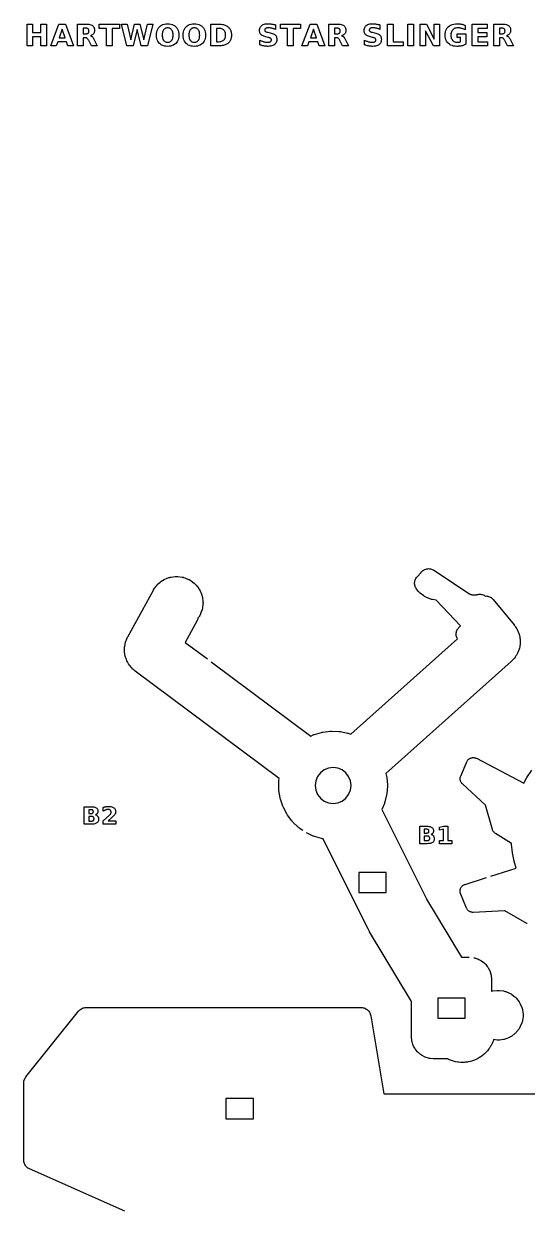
# Model space of a CAD drawing. Header units: millimetres. Extents: x 6 to 297, y 4 to 290.
# Drawn here: x 8.9 to 79, y 124.7 to 290.1 of the extents above; entities that cross this region are included whole.
import ezdxf

# ---------------------------------------------------------------- set-up
doc = ezdxf.new("R2010")
doc.units = ezdxf.units.MM
doc.layers.add('CUT', color=1, linetype='CONTINUOUS')
doc.layers.add('ENGRAVE', color=5, linetype='CONTINUOUS')

msp = doc.modelspace()

# ---------------------------------------------------------------- linework, layer by layer
at = {"layer": 'CUT', "color": 1}
for points in [[(35.0183, 201.2315), (48.904, 190.8885), (49.2185, 191.0378), (49.3153, 191.079), (49.4151, 191.1123), (50.3835, 191.3928), (50.4856, 191.418), (50.5894, 191.4349), (51.5903, 191.5564), (51.6951, 191.5649), (51.8003, 191.5649), (52.8077, 191.5243), (52.9126, 191.5158), (53.0164, 191.4989), (54.0042, 191.2973), (54.1064, 191.2721), (54.2062, 191.2388), (54.4684, 191.1393), (69.3127, 204.4196), (69.2712, 204.4961), (69.2219, 204.6124), (69.1838, 204.7329), (69.1574, 204.8565), (69.1429, 204.9821), (69.1404, 205.1085), (69.1499, 205.2345), (69.1715, 205.359), (69.2048, 205.481), (69.2495, 205.5992), (69.3053, 205.7126), (69.3717, 205.8201), (69.448, 205.9209), (69.5324, 206.0126), (69.7372, 206.215), (66.3536, 209.8277), (66.3496, 209.8316), (66.344, 209.8326), (65.8268, 209.9007), (65.7147, 209.9204), (65.6032, 209.9503), (65.4963, 209.9892), (64.9264, 210.225), (64.8231, 210.2731), (64.7229, 210.3309), (64.6296, 210.3962), (64.1403, 210.7714), (64.053, 210.8446), (63.9712, 210.9262), (63.898, 211.0135), (63.6272, 211.366), (63.5534, 211.4728), (63.4896, 211.5879), (63.4375, 211.7089), (63.3978, 211.8344), (63.3706, 211.9633), (63.3564, 212.0942), (63.3553, 212.2259), (63.3672, 212.357), (63.3921, 212.4863), (63.4297, 212.6125), (63.4796, 212.7344), (63.5414, 212.8507), (63.6144, 212.9602), (63.6968, 213.0606), (64.2538, 213.6745), (64.2688, 213.6916), (64.2822, 213.7076), (64.2852, 213.7113), (64.371, 213.8075), (64.4672, 213.8961), (64.5717, 213.9747), (64.6835, 214.0427), (64.8013, 214.0993), (64.9243, 214.144), (65.051, 214.1764), (65.1803, 214.1962), (65.3109, 214.2031), (65.4415, 214.1971), (65.5709, 214.1782), (65.6979, 214.1467), (65.8211, 214.1028), (65.9393, 214.047), (66.0499, 213.9807), (70.8474, 210.7752), (70.8593, 210.7674), (70.8703, 210.7604), (70.8825, 210.7529), (70.9366, 210.7204), (70.9614, 210.7064), (70.9844, 210.6941), (71.0098, 210.6812), (71.0596, 210.6575), (71.0856, 210.6459), (71.1097, 210.6359), (71.1362, 210.6256), (71.1881, 210.6069), (71.2151, 210.5978), (71.24, 210.5902), (71.2675, 210.5825), (71.3209, 210.5689), (71.3487, 210.5625), (71.3742, 210.5573), (71.4022, 210.5523), (71.4568, 210.5439), (71.485, 210.5403), (71.5109, 210.5376), (71.5393, 210.5353), (71.5944, 210.5323), (71.6229, 210.5314), (71.6489, 210.5312), (71.6774, 210.5317), (71.7325, 210.534), (71.7609, 210.5359), (71.7869, 210.5382), (71.8152, 210.5415), (71.8698, 210.5491), (71.8979, 210.5537), (71.9235, 210.5585), (71.9514, 210.5645), (72.005, 210.5774), (72.0325, 210.5847), (72.0346, 210.5853), (72.1562, 210.6146), (72.2817, 210.6324), (72.4084, 210.638), (72.535, 210.6316), (72.6604, 210.6131), (72.7835, 210.5826), (72.9031, 210.5406), (73.0182, 210.4873), (73.1276, 210.4232), (73.1719, 210.3913), (73.1775, 210.3877), (73.2756, 210.3927), (73.4058, 210.3866), (73.5347, 210.3677), (73.6611, 210.3363), (73.7838, 210.2926), (73.9016, 210.2371), (74.0135, 210.1702), (74.1182, 210.0927), (74.2148, 210.0053), (74.3011, 209.9103), (77.2027, 206.3791), (77.2406, 206.3306), (77.394, 206.1246), (77.4627, 206.0226), (77.5807, 205.8276), (77.6394, 205.7195), (77.7383, 205.5142), (77.7863, 205.401), (77.8652, 205.1872), (77.9022, 205.0699), (77.9603, 204.8495), (77.9859, 204.7292), (78.0228, 204.5043), (78.0368, 204.3822), (78.052, 204.1548), (78.0544, 204.0318), (78.0478, 203.804), (78.0384, 203.6814), (78.0101, 203.4553), (77.9891, 203.3341), (77.9394, 203.1117), (77.9069, 202.9931), (77.8362, 202.7764), (77.7925, 202.6615), (77.7014, 202.4525), (77.647, 202.3423), (77.5364, 202.143), (77.4717, 202.0384), (77.3426, 201.8506), (77.2682, 201.7527), (77.1218, 201.578), (77.0384, 201.4877), (76.8553, 201.3074), (76.8105, 201.2653), (59.3675, 185.6602), (59.4519, 185.3175), (59.473, 185.2145), (59.4856, 185.11), (59.5668, 184.1051), (59.571, 184), (59.5668, 183.8949), (59.4856, 182.89), (59.473, 182.7855), (59.4519, 182.6825), (59.2106, 181.7036), (59.1814, 181.6025), (59.1441, 181.5041), (58.7847, 180.6607), (65.0033, 168.2233), (65.025, 168.1838), (69.8903, 160.075), (70.9404, 160.075), (70.9428, 160.0749)], [(47.773, 177.743), (47.2959, 178.0723), (47.2118, 178.1355), (47.133, 178.2052), (46.4059, 178.9036), (46.333, 178.9795), (46.2665, 179.061), (45.6608, 179.867), (45.6011, 179.9536), (45.5485, 180.0447), (45.0799, 180.9374), (45.0348, 181.0324), (44.9975, 181.1308), (44.6783, 182.0871), (44.649, 182.1881), (44.628, 182.2912), (44.4662, 183.2864), (44.4536, 183.3908), (44.4493, 183.4959), (44.4493, 184.5041), (44.4536, 184.6092), (44.4662, 184.7136), (44.512, 184.9951), (24.4561, 199.934), (24.4077, 199.9718), (24.2094, 200.1348), (24.1184, 200.2173), (23.957, 200.378), (23.8742, 200.4687), (23.7289, 200.644), (23.6552, 200.7423), (23.5273, 200.9307), (23.4632, 201.0355), (23.3538, 201.2352), (23.3, 201.3456), (23.2102, 201.5549), (23.1671, 201.67), (23.0977, 201.8868), (23.0658, 202.0055), (23.0173, 202.2279), (22.9969, 202.3491), (22.9698, 202.5752), (22.961, 202.6977), (22.9557, 202.9253), (22.9586, 203.0482), (22.9749, 203.2753), (22.9896, 203.3973), (23.0275, 203.6218), (23.0537, 203.7418), (23.1128, 203.9617), (23.1503, 204.0787), (23.2302, 204.2919), (23.2787, 204.4048), (23.3911, 204.6355), (23.4194, 204.6901), (26.9784, 211.1842), (27.0102, 211.2388), (27.1482, 211.4638), (27.2195, 211.5681), (27.361, 211.7547), (27.4421, 211.8515), (27.6012, 212.0234), (27.6915, 212.1118), (27.8666, 212.2672), (27.9651, 212.3463), (28.1546, 212.4838), (28.2604, 212.5529), (28.4625, 212.6712), (28.5746, 212.7296), (28.7873, 212.8275), (28.9045, 212.8746), (29.1258, 212.9512), (29.2471, 212.9866), (29.3275, 213.0059), (29.4592, 213.0302), (30.024, 213.1046), (30.1423, 213.1146), (30.177, 213.116), (30.2877, 213.1156), (30.3979, 213.1058), (30.9702, 213.0304), (31.1281, 212.9995), (31.1858, 212.9844), (31.3526, 212.9283), (31.8799, 212.7099), (31.9715, 212.6678), (32.0596, 212.6187), (32.1041, 212.5915), (32.2181, 212.5134), (32.6685, 212.1679), (32.7593, 212.0913), (32.7847, 212.0677), (32.8627, 211.9892), (32.9337, 211.9043), (33.2851, 211.4463), (33.3749, 211.3129), (33.405, 211.2614), (33.4833, 211.1038), (33.7017, 210.5765), (33.7367, 210.4819), (33.7643, 210.3849), (33.7766, 210.3342), (33.8019, 210.1984), (33.876, 209.6356), (33.8861, 209.5172), (33.8874, 209.4826), (33.887, 209.3719), (33.8772, 209.2616), (33.8019, 208.6893), (33.771, 208.5315), (33.7559, 208.4738), (33.6998, 208.307), (33.4736, 207.7608), (33.4254, 207.6576), (33.3676, 207.5574), (33.3022, 207.4641), (33.187, 207.3139), (33.1772, 207.2997), (33.1524, 207.2069), (33.1078, 207.0875), (33.0529, 206.9746), (31.3875, 203.9359), (34.497, 201.6198)], [(73.9626, 171.3627), (77.486, 172.4756), (77.2097, 173.4569), (76.9734, 174.6414), (76.8297, 175.8407), (76.8259, 175.932), (74.6163, 177.3075), (74.5433, 177.3578), (74.4739, 177.4157), (74.4102, 177.4799), (74.3527, 177.5496), (74.3019, 177.6244), (74.2583, 177.7035), (74.2222, 177.7864), (74.1944, 177.8706), (73.2483, 181.262), (73.2479, 181.2632), (73.2471, 181.264), (70.0102, 184.2133), (69.9461, 184.2774), (69.8873, 184.3487), (69.8355, 184.4253), (69.7912, 184.5064), (69.7548, 184.5914), (69.7266, 184.6794), (69.7068, 184.7697), (69.6957, 184.8614), (69.6933, 184.9538), (69.6997, 185.0461), (69.7148, 185.1372), (69.7384, 185.2266), (69.7698, 185.3116), (70.6121, 187.2989), (70.6524, 187.3824), (70.7016, 187.4632), (70.7583, 187.5389), (70.8221, 187.6087), (70.8924, 187.672), (70.9684, 187.7282), (71.0496, 187.7767), (71.135, 187.8172), (71.224, 187.8492), (71.3157, 187.8724), (71.4092, 187.8867), (71.5036, 187.8918), (71.5981, 187.8877), (71.6917, 187.8745), (71.7837, 187.8523), (71.873, 187.8214), (71.9573, 187.7826), (78.5786, 184.34), (78.9959, 185.1017), (79.6567, 186.1128)], [(71.5894, 160.0115), (71.5987, 160.0101), (71.7231, 159.9789), (72.0538, 159.8786), (72.1745, 159.8354), (72.2904, 159.7806), (72.5951, 159.6177), (72.7051, 159.5518), (72.808, 159.4754), (73.0752, 159.2562), (73.1701, 159.1701), (73.2562, 159.0752), (73.4754, 158.808), (73.5518, 158.7051), (73.6177, 158.5951), (73.7806, 158.2904), (73.8354, 158.1745), (73.8786, 158.0538), (73.9789, 157.7231), (74.0101, 157.5987), (74.0289, 157.4719), (74.0688, 157.0666), (74.075, 156.9404), (74.075, 155.3377), (74.1269, 155.3533), (74.2634, 155.3787), (74.8287, 155.4531), (74.9422, 155.463), (75.0578, 155.463), (75.1713, 155.4531), (75.7282, 155.3798), (75.8405, 155.36), (75.9521, 155.3301), (76.0592, 155.2911), (76.5782, 155.0761), (76.6815, 155.028), (76.7816, 154.9702), (76.8749, 154.9048), (77.3206, 154.5628), (77.4079, 154.4896), (77.4896, 154.4079), (77.5628, 154.3206), (77.9048, 153.8749), (77.9702, 153.7816), (78.028, 153.6815), (78.0761, 153.5782), (78.2911, 153.0592), (78.3301, 152.9521), (78.36, 152.8405), (78.3798, 152.7282), (78.4531, 152.1713), (78.463, 152.0578), (78.463, 151.9422), (78.4531, 151.8287), (78.3798, 151.2718), (78.36, 151.1595), (78.3301, 151.0479), (78.2911, 150.9408), (78.0761, 150.4218), (78.028, 150.3185), (77.9702, 150.2184), (77.9048, 150.1251), (77.5628, 149.6794), (77.4896, 149.5921), (77.4079, 149.5104), (77.3206, 149.4372), (76.8749, 149.0952), (76.7816, 149.0298), (76.6815, 148.972), (76.5782, 148.9239), (76.0592, 148.7089), (75.9521, 148.6699), (75.8405, 148.64), (75.7282, 148.6202), (75.1713, 148.5469), (75.0578, 148.537), (74.9422, 148.537), (74.8287, 148.5469), (74.3557, 148.6092), (74.3174, 148.4943), (74.2005, 148.1937), (74.149, 148.0783), (74.0033, 147.7907), (73.9407, 147.6809), (73.7674, 147.4089), (73.6944, 147.3058), (73.4953, 147.0522), (73.4125, 146.9567), (73.1895, 146.7237), (73.0978, 146.6369), (72.8531, 146.4269), (72.7532, 146.3494), (72.4891, 146.1644), (72.3822, 146.0971), (72.1012, 145.9389), (71.9881, 145.8824), (71.693, 145.7525), (71.575, 145.7074), (71.2685, 145.6071), (71.1467, 145.5737), (70.8318, 145.5039), (70.7073, 145.4826), (70.3871, 145.444), (70.2611, 145.435), (69.9387, 145.428), (69.8124, 145.4314), (69.4908, 145.456), (69.3655, 145.4718), (69.0479, 145.5278), (68.9247, 145.5558), (68.6141, 145.6427), (68.4943, 145.6826), (68.1937, 145.7995), (68.0783, 145.851), (67.944, 145.9191), (67.9321, 145.9244), (67.9191, 145.925), (66.0596, 145.925), (65.9334, 145.9312), (65.5281, 145.9711), (65.4013, 145.9899), (65.2769, 146.0211), (64.9462, 146.1214), (64.8255, 146.1646), (64.7096, 146.2194), (64.4049, 146.3823), (64.2949, 146.4482), (64.192, 146.5246), (63.9248, 146.7438), (63.8299, 146.8299), (63.7438, 146.9248), (63.5246, 147.192), (63.4482, 147.2949), (63.3823, 147.4049), (63.2194, 147.7096), (63.1646, 147.8255), (63.1214, 147.9462), (63.0211, 148.2769), (62.9899, 148.4013), (62.9711, 148.5281), (62.9312, 148.9334), (62.925, 149.0596), (62.925, 153.8904), (62.9246, 153.8994), (62.9203, 153.9072), (57.0889, 163.6262), (57.0643, 163.6691), (56.9205, 163.931), (56.8976, 163.9748), (50.6033, 176.5635), (50.5894, 176.5651), (50.4856, 176.582), (50.3835, 176.6072), (49.4151, 176.8877), (49.3153, 176.921), (49.2185, 176.9622), (48.3177, 177.3897)], [(79.0427, 164.762), (78.9636, 164.8019), (75.8965, 166.531), (75.8954, 166.5315), (75.8942, 166.5315), (71.52, 166.3282), (71.4293, 166.3282), (71.3373, 166.3371), (71.2465, 166.3546), (71.1578, 166.3806), (71.072, 166.4149), (70.9898, 166.4572), (70.912, 166.5071), (70.8393, 166.5641), (70.7722, 166.6278), (70.7115, 166.6975), (70.6577, 166.7726), (70.6112, 166.8525), (70.5733, 166.9348), (69.7637, 168.9357), (69.7332, 169.0232), (69.7108, 169.1151), (69.6974, 169.2087), (69.6932, 169.3032), (69.6981, 169.3976), (69.7121, 169.4911), (69.7352, 169.5829), (69.767, 169.6719), (69.8073, 169.7575), (69.8557, 169.8387), (69.9117, 169.9149), (69.9749, 169.9853), (70.0445, 170.0492), (70.1201, 170.1061), (70.2008, 170.1554), (70.2859, 170.1967), (70.3728, 170.2289), (73.3428, 171.1669)], [(22.9857, 124.702), (9.7399, 130.5891), (9.6236, 130.6476), (9.5119, 130.718), (9.4075, 130.7988), (9.3113, 130.8892), (9.2242, 130.9884), (9.147, 131.0955), (9.0805, 131.2096), (9.0252, 131.3294), (8.9816, 131.4541), (8.9502, 131.5823), (8.9313, 131.713), (8.925, 131.843), (8.925, 142.5458), (8.9313, 142.6763), (8.9504, 142.8074), (8.982, 142.9361), (9.0259, 143.0611), (9.0816, 143.1814), (9.1485, 143.2957), (9.2252, 143.4015), (16.5523, 152.5604), (16.6417, 152.6615), (16.7422, 152.7544), (16.8514, 152.837), (16.9682, 152.9082), (17.0915, 152.9675), (17.2202, 153.0142), (17.3528, 153.0479), (17.4881, 153.0683), (17.6229, 153.075), (55.9006, 153.075), (56.0366, 153.0682), (56.173, 153.0475), (56.3067, 153.0132), (56.4363, 152.9657), (56.5604, 152.9054), (56.6779, 152.833), (56.7876, 152.7492), (56.8883, 152.6548), (56.979, 152.5509), (57.0588, 152.4383), (57.127, 152.3183), (57.1828, 152.1921), (57.2256, 152.0609), (57.2547, 151.9279), (59.0635, 141.075), (103.3455, 141.075)]]:
    msp.add_lwpolyline(points, dxfattribs=at)
for points in [[(54.4207, 183.3514), (54.5061, 184), (54.4207, 184.6486), (54.1703, 185.253), (53.7721, 185.7721), (53.253, 186.1703), (52.6486, 186.4207), (52, 186.5061), (51.3514, 186.4207), (50.747, 186.1703), (50.2279, 185.7721), (49.8297, 185.253), (49.5793, 184.6486), (49.4939, 184), (49.5793, 183.3514), (49.8297, 182.747), (50.2279, 182.2279), (50.747, 181.8297), (51.3514, 181.5793), (52, 181.4939), (52.6486, 181.5793), (53.253, 181.8297), (53.7721, 182.2279), (54.1703, 182.747), (54.4207, 183.3514)], [(55.605, 171.895), (55.605, 169.105), (59.395, 169.105), (59.395, 171.895), (55.605, 171.895)], [(66.605, 151.605), (70.395, 151.605), (70.395, 154.395), (66.605, 154.395), (66.605, 151.605)], [(40.925, 137.575), (40.925, 140.425), (37.075, 140.425), (37.075, 137.575), (40.925, 137.575)]]:
    msp.add_lwpolyline(points, close=True, dxfattribs=at)
at = {"layer": 'ENGRAVE', "color": 5}
for points in [[(12.1047, 287), (11.3214, 287), (11.3214, 288.2878), (10.1658, 288.2878), (10.1658, 287), (9.3825, 287), (9.3825, 290.0375), (10.1658, 290.0375), (10.1658, 288.8799), (11.3214, 288.8799), (11.3214, 290.0375), (12.1047, 290.0375), (12.1047, 287)], [(15.0708, 287), (14.8796, 287.5534), (13.6548, 287.5534), (13.4615, 287), (12.6742, 287), (13.7992, 290.0375), (14.7331, 290.0375), (15.8582, 287), (15.0708, 287)], [(18.144, 289.9872), (18.2818, 289.948), (18.4017, 289.8976), (18.5039, 289.8361), (18.5893, 289.7625), (18.6593, 289.6758), (18.7137, 289.5762), (18.7525, 289.4636), (18.7758, 289.3379), (18.7836, 289.1993), (18.7796, 289.1019), (18.7674, 289.0105), (18.7472, 288.9252), (18.719, 288.8457), (18.6826, 288.7723), (18.6381, 288.7049), (18.5856, 288.6433), (18.5248, 288.5874), (18.4558, 288.5371), (18.3786, 288.4924), (18.2933, 288.4534), (18.1997, 288.4201), (18.2523, 288.4053), (18.3031, 288.3854), (18.352, 288.3603), (18.3991, 288.3301), (18.4443, 288.2948), (18.4876, 288.2543), (18.5301, 288.2075), (18.5727, 288.1533), (18.6155, 288.0918), (18.6585, 288.0228), (18.7016, 287.9464), (18.745, 287.8626), (19.1702, 287), (18.336, 287), (17.9657, 287.7548), (17.9284, 287.8267), (17.8908, 287.8907), (17.8531, 287.9466), (17.8152, 287.9944), (17.7771, 288.0343), (17.7389, 288.0661), (17.6985, 288.0916), (17.6538, 288.1124), (17.6049, 288.1286), (17.5517, 288.1402), (17.4943, 288.1472), (17.4327, 288.1495), (17.2109, 288.1495), (17.2109, 287), (16.4277, 287), (16.4277, 290.0375), (17.6239, 290.0375), (17.8151, 290.0319), (17.9885, 290.0151), (18.144, 289.9872)], [(17.9262, 288.816), (17.9529, 288.8564), (17.9736, 288.9033), (17.9885, 288.9567), (17.9974, 289.0168), (18.0003, 289.0833), (17.9974, 289.1492), (17.9885, 289.2086), (17.9736, 289.2614), (17.9529, 289.3076), (17.9262, 289.3473), (17.8935, 289.3804), (17.854, 289.4077), (17.8068, 289.4301), (17.7519, 289.4475), (17.6892, 289.4599), (17.6187, 289.4674), (17.5405, 289.4699), (17.2109, 289.4699), (17.2109, 288.6907), (17.5405, 288.6907), (17.6187, 288.6932), (17.6892, 288.7008), (17.7519, 288.7136), (17.8068, 288.7314), (17.854, 288.7543), (17.8935, 288.7822), (17.9262, 288.816)], [(20.4497, 287), (20.4497, 289.4455), (19.4406, 289.4455), (19.4406, 290.0375), (22.2401, 290.0375), (22.2401, 289.4455), (21.233, 289.4455), (21.233, 287), (20.4497, 287)], [(25.6253, 287.8301), (26.1502, 290.0375), (26.8949, 290.0375), (26.1787, 287), (25.2754, 287), (24.724, 289.3092), (24.1788, 287), (23.2755, 287), (22.5532, 290.0375), (23.304, 290.0375), (23.8289, 287.8301), (24.3497, 290.0375), (25.1045, 290.0375), (25.6253, 287.8301)], [(30.1092, 289.6733), (30.236, 289.5248), (30.3398, 289.3584), (30.4205, 289.1744), (30.4781, 288.9726), (30.5127, 288.753), (30.5243, 288.5157), (30.5127, 288.279), (30.4781, 288.06), (30.4205, 287.8586), (30.3398, 287.6748), (30.236, 287.5086), (30.1092, 287.3601), (29.962, 287.232), (29.7973, 287.1273), (29.6148, 287.0458), (29.4148, 286.9876), (29.1971, 286.9526), (28.9618, 286.941), (28.727, 286.9526), (28.5098, 286.9876), (28.3099, 287.0458), (28.1276, 287.1273), (27.9627, 287.232), (27.8153, 287.3601), (27.6882, 287.5086), (27.5842, 287.6748), (27.5033, 287.8586), (27.4455, 288.06), (27.4108, 288.279), (27.3993, 288.5157), (27.4108, 288.753), (27.4455, 288.9726), (27.5033, 289.1744), (27.5842, 289.3584), (27.6882, 289.5248), (27.8153, 289.6733), (27.9627, 289.8014), (28.1276, 289.9062), (28.3099, 289.9877), (28.5098, 290.0459), (28.727, 290.0808), (28.9618, 290.0924), (29.1971, 290.0808), (29.4148, 290.0459), (29.6148, 289.9877), (29.7973, 289.9062), (29.962, 289.8014), (30.1092, 289.6733)], [(28.4063, 289.2603), (28.346, 289.1662), (28.2967, 289.06), (28.2583, 288.9419), (28.2309, 288.8118), (28.2145, 288.6698), (28.209, 288.5157), (28.2145, 288.3623), (28.2309, 288.2207), (28.2583, 288.091), (28.2967, 287.9732), (28.346, 287.8672), (28.4063, 287.7731), (28.4766, 287.6923), (28.5558, 287.6262), (28.6439, 287.5747), (28.7409, 287.538), (28.8469, 287.516), (28.9618, 287.5086), (29.0773, 287.516), (29.1837, 287.538), (29.2812, 287.5747), (29.3696, 287.6262), (29.4489, 287.6923), (29.5192, 287.7731), (29.5795, 287.8672), (29.6288, 287.9732), (29.6672, 288.091), (29.6946, 288.2207), (29.7111, 288.3623), (29.7166, 288.5157), (29.7111, 288.6698), (29.6946, 288.8118), (29.6672, 288.9419), (29.6288, 289.06), (29.5795, 289.1662), (29.5192, 289.2603), (29.4489, 289.3412), (29.3696, 289.4073), (29.2812, 289.4587), (29.1837, 289.4954), (29.0773, 289.5175), (28.9618, 289.5248), (28.8469, 289.5175), (28.7409, 289.4954), (28.6439, 289.4587), (28.5558, 289.4073), (28.4766, 289.3412), (28.4063, 289.2603)], [(33.9448, 289.5248), (34.0485, 289.3584), (34.1292, 289.1744), (34.1869, 288.9726), (34.2215, 288.753), (34.233, 288.5157), (34.2215, 288.279), (34.1869, 288.06), (34.1292, 287.8586), (34.0485, 287.6748), (33.9448, 287.5086), (33.818, 287.3601), (33.6708, 287.232), (33.506, 287.1273), (33.3236, 287.0458), (33.1235, 286.9876), (32.9058, 286.9526), (32.6705, 286.941), (32.4358, 286.9526), (32.2185, 286.9876), (32.0187, 287.0458), (31.8363, 287.1273), (31.6715, 287.232), (31.524, 287.3601), (31.3969, 287.5086), (31.2929, 287.6748), (31.212, 287.8586), (31.1542, 288.06), (31.1195, 288.279), (31.108, 288.5157), (31.1195, 288.753), (31.1542, 288.9726), (31.212, 289.1744), (31.2929, 289.3584), (31.3969, 289.5248), (31.524, 289.6733), (31.6715, 289.8014), (31.8363, 289.9062), (32.0187, 289.9877), (32.2185, 290.0459), (32.4358, 290.0808), (32.6705, 290.0924), (32.9058, 290.0808), (33.1235, 290.0459), (33.3236, 289.9877), (33.506, 289.9062), (33.6708, 289.8014), (33.818, 289.6733), (33.9448, 289.5248)], [(32.0548, 289.1662), (32.0054, 289.06), (31.9671, 288.9419), (31.9397, 288.8118), (31.9232, 288.6698), (31.9177, 288.5157), (31.9232, 288.3623), (31.9397, 288.2207), (31.9671, 288.091), (32.0054, 287.9732), (32.0548, 287.8672), (32.1151, 287.7731), (32.1853, 287.6923), (32.2645, 287.6262), (32.3526, 287.5747), (32.4496, 287.538), (32.5556, 287.516), (32.6705, 287.5086), (32.786, 287.516), (32.8925, 287.538), (32.9899, 287.5747), (33.0783, 287.6262), (33.1576, 287.6923), (33.2279, 287.7731), (33.2882, 287.8672), (33.3376, 287.9732), (33.376, 288.091), (33.4034, 288.2207), (33.4198, 288.3623), (33.4253, 288.5157), (33.4198, 288.6698), (33.4034, 288.8118), (33.376, 288.9419), (33.3376, 289.06), (33.2882, 289.1662), (33.2279, 289.2603), (33.1576, 289.3412), (33.0783, 289.4073), (32.9899, 289.4587), (32.8925, 289.4954), (32.786, 289.5175), (32.6705, 289.5248), (32.5556, 289.5175), (32.4496, 289.4954), (32.3526, 289.4587), (32.2645, 289.4073), (32.1853, 289.3412), (32.1151, 289.2603), (32.0548, 289.1662)], [(36.7255, 289.969), (36.8482, 289.9388), (36.9584, 289.9021), (37.0633, 289.8578), (37.1628, 289.8058), (37.2569, 289.7462), (37.3457, 289.679), (37.429, 289.6042), (37.4972, 289.5339), (37.5592, 289.4602), (37.6152, 289.3829), (37.665, 289.3022), (37.7088, 289.2179), (37.7464, 289.1301), (37.7781, 289.0386), (37.8041, 288.9432), (37.8242, 288.8438), (37.8387, 288.7404), (37.8473, 288.6331), (37.8502, 288.5218), (37.8473, 288.4093), (37.8387, 288.3008), (37.8242, 288.1965), (37.8041, 288.0964), (37.7781, 288.0003), (37.7464, 287.9084), (37.7088, 287.8203), (37.665, 287.7358), (37.6152, 287.6549), (37.5592, 287.5775), (37.4972, 287.5036), (37.429, 287.4333), (37.3449, 287.3585), (37.2554, 287.2913), (37.1605, 287.2317), (37.0601, 287.1797), (36.9543, 287.1354), (36.8431, 287.0987), (36.7197, 287.0685), (36.5773, 287.0439), (36.4159, 287.0247), (36.2355, 287.011), (36.0361, 287.0027), (35.8177, 287), (34.9917, 287), (34.9917, 290.0375), (35.8177, 290.0375), (36.0385, 290.0348), (36.2396, 290.0266), (36.4212, 290.0128), (36.5831, 289.9937), (36.7255, 289.969)], [(36.5951, 287.6978), (36.6985, 287.7573), (36.7892, 287.8301), (36.8666, 287.9154), (36.9299, 288.0127), (36.9792, 288.122), (37.0143, 288.2433), (37.0354, 288.3766), (37.0425, 288.5218), (37.0355, 288.6664), (37.0144, 288.799), (36.9794, 288.9196), (36.9304, 289.0282), (36.8673, 289.1248), (36.7902, 289.2095), (36.6997, 289.2816), (36.5965, 289.3406), (36.4804, 289.3865), (36.3517, 289.4193), (36.2101, 289.4389), (36.0557, 289.4455), (35.775, 289.4455), (35.775, 287.592), (36.0557, 287.592), (36.2095, 287.5987), (36.3506, 287.6185), (36.4792, 287.6516), (36.5951, 287.6978)], [(43.5568, 289.4473), (43.4771, 289.4679), (43.3985, 289.4853), (43.3214, 289.4995), (43.2457, 289.5106), (43.1715, 289.5185), (43.0988, 289.5232), (43.0275, 289.5248), (42.938, 289.5227), (42.8566, 289.5162), (42.7834, 289.5055), (42.7183, 289.4905), (42.6613, 289.4711), (42.6125, 289.4475), (42.5714, 289.4194), (42.5379, 289.3865), (42.5118, 289.3488), (42.4931, 289.3065), (42.4819, 289.2593), (42.4782, 289.2074), (42.4807, 289.1682), (42.4882, 289.132), (42.5008, 289.0988), (42.5184, 289.0686), (42.5411, 289.0414), (42.5687, 289.0172), (42.603, 288.995), (42.6455, 288.9739), (42.6961, 288.9539), (42.755, 288.9349), (42.822, 288.917), (42.8973, 288.9002), (43.231, 288.8331), (43.3917, 288.7962), (43.5361, 288.7535), (43.6643, 288.7049), (43.7762, 288.6504), (43.8718, 288.5901), (43.9512, 288.5238), (44.0164, 288.4498), (44.0699, 288.3661), (44.1114, 288.2726), (44.1411, 288.1694), (44.1589, 288.0565), (44.1648, 287.9338), (44.1565, 287.7735), (44.1317, 287.6274), (44.0903, 287.4957), (44.0323, 287.3782), (43.9578, 287.275), (43.8667, 287.1862), (43.7587, 287.1112), (43.6331, 287.05), (43.4901, 287.0023), (43.3296, 286.9682), (43.1517, 286.9478), (42.9563, 286.941), (42.8599, 286.9425), (42.7635, 286.9471), (42.6669, 286.9547), (42.5702, 286.9654), (42.4734, 286.9791), (42.3765, 286.9959), (42.2795, 287.0157), (42.1825, 287.0384), (42.0855, 287.0641), (41.9886, 287.0927), (41.8916, 287.1242), (41.7946, 287.1587), (41.7946, 287.8199), (41.891, 287.7705), (41.9864, 287.7253), (42.0807, 287.6844), (42.1739, 287.6477), (42.2661, 287.6152), (42.3571, 287.587), (42.4471, 287.563), (42.5361, 287.5434), (42.6239, 287.5282), (42.7107, 287.5173), (42.7964, 287.5108), (42.881, 287.5086), (42.9631, 287.511), (43.0386, 287.5181), (43.1074, 287.53), (43.1695, 287.5466), (43.2249, 287.568), (43.2737, 287.5941), (43.3153, 287.6246), (43.3494, 287.6592), (43.3759, 287.6978), (43.3948, 287.7406), (43.4062, 287.7874), (43.41, 287.8382), (43.4074, 287.8839), (43.3997, 287.9259), (43.3869, 287.9644), (43.3689, 287.9992), (43.3457, 288.0304), (43.3174, 288.0579), (43.2815, 288.0833), (43.2353, 288.1077), (43.1788, 288.1312), (43.1122, 288.1538), (43.0353, 288.1755), (42.9482, 288.1963), (42.645, 288.2634), (42.4999, 288.2992), (42.3684, 288.3414), (42.2506, 288.3901), (42.1463, 288.4452), (42.0557, 288.5067), (41.9787, 288.5747), (41.9144, 288.65), (41.8617, 288.7336), (41.8208, 288.8255), (41.7915, 288.9255), (41.774, 289.0339), (41.7681, 289.1505), (41.7763, 289.2959), (41.8007, 289.4297), (41.8414, 289.5518), (41.8984, 289.6623), (41.9716, 289.7611), (42.0611, 289.8483), (42.1659, 289.9229), (42.2849, 289.9839), (42.4182, 290.0314), (42.5657, 290.0653), (42.7274, 290.0857), (42.9034, 290.0924), (42.9872, 290.0914), (43.0718, 290.0883), (43.1572, 290.083), (43.2434, 290.0757), (43.3304, 290.0663), (43.4181, 290.0548), (43.5068, 290.0412), (43.5965, 290.0255), (43.6872, 290.0078), (43.7789, 289.9879), (43.8717, 289.9659), (43.9654, 289.9419), (43.9654, 289.299), (43.8823, 289.3348), (43.7999, 289.3675), (43.7182, 289.3972), (43.6372, 289.4238), (43.5568, 289.4473)], [(45.6661, 289.4455), (44.657, 289.4455), (44.657, 290.0375), (47.4565, 290.0375), (47.4565, 289.4455), (46.4494, 289.4455), (46.4494, 287), (45.6661, 287), (45.6661, 289.4455)], [(50.8499, 287), (50.0625, 287), (49.8713, 287.5534), (48.6465, 287.5534), (48.4532, 287), (47.6659, 287), (48.7909, 290.0375), (49.7248, 290.0375), (50.8499, 287)], [(52.9802, 290.0151), (53.1357, 289.9872), (53.2735, 289.948), (53.3934, 289.8976), (53.4956, 289.8361), (53.581, 289.7625), (53.651, 289.6758), (53.7054, 289.5762), (53.7442, 289.4636), (53.7675, 289.3379), (53.7753, 289.1993), (53.7713, 289.1019), (53.7591, 289.0105), (53.7389, 288.9252), (53.7107, 288.8457), (53.6743, 288.7723), (53.6298, 288.7049), (53.5773, 288.6433), (53.5165, 288.5874), (53.4475, 288.5371), (53.3703, 288.4924), (53.285, 288.4534), (53.1914, 288.4201), (53.244, 288.4053), (53.2948, 288.3854), (53.3437, 288.3603), (53.3908, 288.3301), (53.436, 288.2948), (53.4793, 288.2543), (53.5218, 288.2075), (53.5644, 288.1533), (53.6072, 288.0918), (53.6502, 288.0228), (53.6933, 287.9464), (53.7367, 287.8626), (54.1619, 287), (53.3277, 287), (52.9574, 287.7548), (52.9201, 287.8267), (52.8825, 287.8907), (52.8448, 287.9466), (52.8069, 287.9944), (52.7688, 288.0343), (52.7306, 288.0661), (52.6902, 288.0916), (52.6455, 288.1124), (52.5966, 288.1286), (52.5434, 288.1402), (52.486, 288.1472), (52.4244, 288.1495), (52.2026, 288.1495), (52.2026, 287), (51.4194, 287), (51.4194, 290.0375), (52.6156, 290.0375), (52.8068, 290.0319), (52.9802, 290.0151)], [(52.8852, 288.7822), (52.9179, 288.816), (52.9446, 288.8564), (52.9653, 288.9033), (52.9802, 288.9567), (52.9891, 289.0168), (52.992, 289.0833), (52.9891, 289.1492), (52.9802, 289.2086), (52.9653, 289.2614), (52.9446, 289.3076), (52.9179, 289.3473), (52.8852, 289.3804), (52.8457, 289.4077), (52.7985, 289.4301), (52.7436, 289.4475), (52.6809, 289.4599), (52.6104, 289.4674), (52.5322, 289.4699), (52.2026, 289.4699), (52.2026, 288.6907), (52.5322, 288.6907), (52.6104, 288.6932), (52.6809, 288.7008), (52.7436, 288.7136), (52.7985, 288.7314), (52.8457, 288.7543), (52.8852, 288.7822)], [(58.1973, 289.4238), (58.117, 289.4473), (58.0373, 289.4679), (57.9587, 289.4853), (57.8815, 289.4995), (57.8058, 289.5106), (57.7316, 289.5185), (57.6589, 289.5232), (57.5876, 289.5248), (57.4981, 289.5227), (57.4167, 289.5162), (57.3435, 289.5055), (57.2784, 289.4905), (57.2214, 289.4711), (57.1726, 289.4475), (57.1316, 289.4194), (57.098, 289.3865), (57.0719, 289.3488), (57.0532, 289.3065), (57.0421, 289.2593), (57.0383, 289.2074), (57.0408, 289.1682), (57.0484, 289.132), (57.061, 289.0988), (57.0786, 289.0686), (57.1012, 289.0414), (57.1289, 289.0172), (57.1631, 288.995), (57.2056, 288.9739), (57.2563, 288.9539), (57.3151, 288.9349), (57.3822, 288.917), (57.4574, 288.9002), (57.7911, 288.8331), (57.9518, 288.7962), (58.0963, 288.7535), (58.2244, 288.7049), (58.3363, 288.6504), (58.432, 288.5901), (58.5113, 288.5238), (58.5766, 288.4498), (58.63, 288.3661), (58.6715, 288.2726), (58.7012, 288.1694), (58.719, 288.0565), (58.7249, 287.9338), (58.7167, 287.7735), (58.6918, 287.6274), (58.6504, 287.4957), (58.5925, 287.3782), (58.518, 287.275), (58.4269, 287.1862), (58.3188, 287.1112), (58.1933, 287.05), (58.0502, 287.0023), (57.8898, 286.9682), (57.7118, 286.9478), (57.5164, 286.941), (57.4201, 286.9425), (57.3236, 286.9471), (57.227, 286.9547), (57.1303, 286.9654), (57.0335, 286.9791), (56.9366, 286.9959), (56.8396, 287.0157), (56.7426, 287.0384), (56.6457, 287.0641), (56.5487, 287.0927), (56.4517, 287.1242), (56.3547, 287.1587), (56.3547, 287.8199), (56.4512, 287.7705), (56.5465, 287.7253), (56.6408, 287.6844), (56.7341, 287.6477), (56.8262, 287.6152), (56.9173, 287.587), (57.0073, 287.563), (57.0962, 287.5434), (57.1841, 287.5282), (57.2708, 287.5173), (57.3565, 287.5108), (57.4412, 287.5086), (57.5233, 287.511), (57.5987, 287.5181), (57.6675, 287.53), (57.7296, 287.5466), (57.7851, 287.568), (57.8338, 287.5941), (57.8755, 287.6246), (57.9096, 287.6592), (57.9361, 287.6978), (57.955, 287.7406), (57.9663, 287.7874), (57.9701, 287.8382), (57.9676, 287.8839), (57.9598, 287.9259), (57.947, 287.9644), (57.929, 287.9992), (57.9058, 288.0304), (57.8776, 288.0579), (57.8416, 288.0833), (57.7954, 288.1077), (57.739, 288.1312), (57.6723, 288.1538), (57.5954, 288.1755), (57.5083, 288.1963), (57.2052, 288.2634), (57.0601, 288.2992), (56.9286, 288.3414), (56.8107, 288.3901), (56.7065, 288.4452), (56.6159, 288.5067), (56.5389, 288.5747), (56.4745, 288.65), (56.4219, 288.7336), (56.3809, 288.8255), (56.3517, 288.9255), (56.3341, 289.0339), (56.3283, 289.1505), (56.3364, 289.2959), (56.3608, 289.4297), (56.4015, 289.5518), (56.4585, 289.6623), (56.5317, 289.7611), (56.6213, 289.8483), (56.726, 289.9229), (56.8451, 289.9839), (56.9783, 290.0314), (57.1258, 290.0653), (57.2876, 290.0857), (57.4635, 290.0924), (57.5474, 290.0914), (57.632, 290.0883), (57.7173, 290.083), (57.8035, 290.0757), (57.8905, 290.0663), (57.9783, 290.0548), (58.0669, 290.0412), (58.1566, 290.0255), (58.2473, 290.0078), (58.3391, 289.9879), (58.4318, 289.9659), (58.5256, 289.9419), (58.5256, 289.299), (58.4425, 289.3348), (58.3601, 289.3675), (58.2784, 289.3972), (58.1973, 289.4238)], [(59.5793, 287), (59.5793, 290.0375), (60.3625, 290.0375), (60.3625, 287.592), (61.7379, 287.592), (61.7379, 287), (59.5793, 287)], [(63.1842, 290.0375), (63.1842, 287), (62.401, 287), (62.401, 290.0375), (63.1842, 290.0375)], [(65.9653, 287), (64.8605, 289.0833), (64.8605, 287), (64.1179, 287), (64.1179, 290.0375), (64.9928, 290.0375), (66.0975, 287.9542), (66.0975, 290.0375), (66.8401, 290.0375), (66.8401, 287), (65.9653, 287)], [(69.9982, 287.0379), (69.8937, 287.0122), (69.788, 286.9904), (69.6812, 286.9726), (69.5733, 286.9588), (69.4642, 286.9489), (69.354, 286.943), (69.2427, 286.941), (68.9985, 286.9528), (68.7718, 286.9881), (68.5626, 287.047), (68.371, 287.1295), (68.1969, 287.2356), (68.0403, 287.3652), (67.9048, 287.515), (67.7939, 287.6816), (67.7076, 287.8649), (67.646, 288.0651), (67.6091, 288.282), (67.5968, 288.5157), (67.6093, 288.7518), (67.6469, 288.9705), (67.7097, 289.1718), (67.7975, 289.3557), (67.9104, 289.5222), (68.0484, 289.6713), (68.2082, 289.8), (68.3866, 289.9053), (68.5835, 289.9872), (68.7989, 290.0457), (69.0329, 290.0807), (69.2854, 290.0924), (69.3857, 290.0909), (69.4847, 290.0861), (69.5822, 290.0782), (69.6783, 290.0671), (69.773, 290.0529), (69.8663, 290.0355), (69.9579, 290.015), (70.0479, 289.9914), (70.1361, 289.9648), (70.2225, 289.9351), (70.3072, 289.9024), (70.3901, 289.8666), (70.3901, 289.238), (70.3055, 289.2841), (70.2209, 289.3261), (70.1366, 289.3641), (70.0524, 289.398), (69.9684, 289.4278), (69.8846, 289.4536), (69.8008, 289.4754), (69.7169, 289.4932), (69.633, 289.507), (69.5491, 289.5169), (69.4651, 289.5228), (69.381, 289.5248), (69.231, 289.5176), (69.0929, 289.4958), (68.9667, 289.4595), (68.8525, 289.4086), (68.7502, 289.3433), (68.6598, 289.2634), (68.5824, 289.17), (68.5191, 289.0641), (68.4698, 288.9457), (68.4346, 288.8149), (68.4135, 288.6715), (68.4065, 288.5157), (68.4133, 288.3611), (68.4336, 288.2187), (68.4675, 288.0885), (68.515, 287.9705), (68.576, 287.8647), (68.6506, 287.7711), (68.7377, 287.6909), (68.8362, 287.6253), (68.9461, 287.5742), (69.0675, 287.5378), (69.2002, 287.5159), (69.3444, 287.5086), (69.3846, 287.5091), (69.4239, 287.5103), (69.4621, 287.5124), (69.4995, 287.5154), (69.5358, 287.5192), (69.5712, 287.5239), (69.6056, 287.5295), (69.6387, 287.536), (69.6707, 287.5435), (69.7015, 287.5519), (69.731, 287.5613), (69.7594, 287.5717), (69.7594, 288.1617), (69.2813, 288.1617), (69.2813, 288.6866), (70.502, 288.6866), (70.502, 287.2258), (70.4038, 287.1803), (70.3042, 287.1388), (70.2035, 287.1012), (70.1015, 287.0676), (69.9982, 287.0379)], [(73.3929, 288.2878), (72.1417, 288.2878), (72.1417, 287.592), (73.517, 287.592), (73.517, 287), (71.3584, 287), (71.3584, 290.0375), (73.4722, 290.0375), (73.4722, 289.4455), (72.1417, 289.4455), (72.1417, 288.8799), (73.3929, 288.8799), (73.3929, 288.2878)], [(75.9321, 290.0151), (76.0877, 289.9872), (76.2255, 289.948), (76.3454, 289.8976), (76.4476, 289.8361), (76.533, 289.7625), (76.603, 289.6758), (76.6574, 289.5762), (76.6962, 289.4636), (76.7195, 289.3379), (76.7273, 289.1993), (76.7233, 289.1019), (76.7111, 289.0105), (76.6909, 288.9252), (76.6626, 288.8457), (76.6263, 288.7723), (76.5818, 288.7049), (76.5292, 288.6433), (76.4685, 288.5874), (76.3995, 288.5371), (76.3223, 288.4924), (76.237, 288.4534), (76.1434, 288.4201), (76.196, 288.4053), (76.2468, 288.3854), (76.2957, 288.3603), (76.3428, 288.3301), (76.388, 288.2948), (76.4313, 288.2543), (76.4737, 288.2075), (76.5164, 288.1533), (76.5592, 288.0918), (76.6022, 288.0228), (76.6453, 287.9464), (76.6886, 287.8626), (77.1139, 287), (76.2797, 287), (75.9094, 287.7548), (75.872, 287.8267), (75.8345, 287.8907), (75.7968, 287.9466), (75.7589, 287.9944), (75.7208, 288.0343), (75.6826, 288.0661), (75.6421, 288.0916), (75.5975, 288.1124), (75.5486, 288.1286), (75.4954, 288.1402), (75.438, 288.1472), (75.3764, 288.1495), (75.1546, 288.1495), (75.1546, 287), (74.3713, 287), (74.3713, 290.0375), (75.5676, 290.0375), (75.7588, 290.0319), (75.9321, 290.0151)], [(75.8372, 288.7822), (75.8698, 288.816), (75.8965, 288.8564), (75.9173, 288.9033), (75.9321, 288.9567), (75.941, 289.0168), (75.944, 289.0833), (75.941, 289.1492), (75.9321, 289.2086), (75.9173, 289.2614), (75.8965, 289.3076), (75.8698, 289.3473), (75.8372, 289.3804), (75.7977, 289.4077), (75.7505, 289.4301), (75.6955, 289.4475), (75.6328, 289.4599), (75.5624, 289.4674), (75.4842, 289.4699), (75.1546, 289.4699), (75.1546, 288.6907), (75.4842, 288.6907), (75.5624, 288.6932), (75.6328, 288.7008), (75.6955, 288.7136), (75.7505, 288.7314), (75.7977, 288.7543), (75.8372, 288.7822)], [(14.6822, 288.1169), (14.2672, 289.3254), (13.8501, 288.1169), (14.6822, 288.1169)], [(48.8418, 288.1169), (49.6739, 288.1169), (49.2589, 289.3254), (48.8418, 288.1169)], [(19.0995, 179.8325), (19.149, 179.7937), (19.1935, 179.7493), (19.233, 179.6995), (19.2668, 179.6449), (19.2944, 179.5863), (19.316, 179.5237), (19.3313, 179.4571), (19.3406, 179.3866), (19.3436, 179.3121), (19.337, 179.1999), (19.3172, 179.0976), (19.2842, 179.0053), (19.238, 178.9229), (19.1786, 178.8505), (19.106, 178.788), (19.0199, 178.7353), (18.9201, 178.6922), (18.8065, 178.6586), (18.6792, 178.6347), (18.5381, 178.6203), (18.3833, 178.6155), (17.3433, 178.6155), (17.3433, 181.0455), (18.2841, 181.0455), (18.445, 181.0413), (18.5905, 181.0285), (18.7205, 181.0073), (18.8349, 180.9775), (18.9339, 180.9393), (19.0173, 180.8925), (19.0867, 180.8364), (19.1434, 180.7701), (19.1876, 180.6935), (19.2191, 180.6068), (19.238, 180.5098), (19.2443, 180.4026), (19.242, 180.3449), (19.2351, 180.2902), (19.2236, 180.2384), (19.2075, 180.1896), (19.1867, 180.1437), (19.1613, 180.1007), (19.1316, 180.061), (19.0977, 180.0248), (19.0596, 179.9922), (19.0174, 179.9632), (18.971, 179.9378), (18.9205, 179.916), (18.9852, 179.8937), (19.0449, 179.8659), (19.0995, 179.8325)], [(18.4074, 180.112), (18.4468, 180.121), (18.4823, 180.1337), (18.5137, 180.15), (18.5412, 180.1699), (18.5646, 180.1933), (18.5837, 180.2201), (18.5986, 180.2504), (18.6092, 180.2842), (18.6156, 180.3213), (18.6177, 180.3619), (18.6156, 180.402), (18.6092, 180.4389), (18.5986, 180.4724), (18.5837, 180.5026), (18.5646, 180.5295), (18.5412, 180.5532), (18.5137, 180.5733), (18.4823, 180.5898), (18.4468, 180.6026), (18.4074, 180.6118), (18.364, 180.6172), (18.3166, 180.6191), (17.9699, 180.6191), (17.9699, 180.1048), (18.3166, 180.1048), (18.364, 180.1066), (18.4074, 180.112)], [(21.741, 179.0761), (21.741, 178.6155), (19.975, 178.6155), (19.975, 179.0761), (20.8621, 179.859), (20.8999, 179.8947), (20.9344, 179.9301), (20.9654, 179.9652), (20.993, 180), (21.0171, 180.0346), (21.0378, 180.0689), (21.0552, 180.1034), (21.0695, 180.1382), (21.0806, 180.1735), (21.0885, 180.2093), (21.0932, 180.2455), (21.0948, 180.2822), (21.0916, 180.3373), (21.0821, 180.3887), (21.0661, 180.4364), (21.0438, 180.4804), (21.0151, 180.5207), (20.9801, 180.5572), (20.9397, 180.5891), (20.8951, 180.6151), (20.8464, 180.6354), (20.7934, 180.6498), (20.7363, 180.6585), (20.6749, 180.6614), (20.6253, 180.6597), (20.5741, 180.6544), (20.5215, 180.6457), (20.4673, 180.6335), (20.4115, 180.6179), (20.3542, 180.5987), (20.2955, 180.5761), (20.2354, 180.5502), (20.174, 180.5208), (20.1112, 180.4881), (20.047, 180.4519), (19.9815, 180.4124), (19.9815, 180.9462), (20.0519, 180.9686), (20.122, 180.9892), (20.1919, 181.0079), (20.2615, 181.0247), (20.3308, 181.0397), (20.3998, 181.0528), (20.4685, 181.064), (20.5367, 181.0732), (20.6045, 181.0803), (20.6718, 181.0854), (20.7387, 181.0884), (20.8051, 181.0895), (20.9451, 181.0841), (21.0743, 181.0681), (21.1927, 181.0414), (21.3002, 181.0041), (21.397, 180.9561), (21.483, 180.8974), (21.5568, 180.8292), (21.6173, 180.7525), (21.6643, 180.6675), (21.6978, 180.574), (21.718, 180.4722), (21.7247, 180.3619), (21.7218, 180.2965), (21.7133, 180.2325), (21.699, 180.1701), (21.6791, 180.1091), (21.6535, 180.0496), (21.6221, 179.9916), (21.5817, 179.9312), (21.5286, 179.8642), (21.463, 179.7908), (21.3849, 179.711), (21.2941, 179.6246), (21.1908, 179.5318), (20.6716, 179.0761), (21.741, 179.0761)], [(18.5032, 179.0619), (18.5479, 179.0774), (18.5874, 179.0973), (18.6218, 179.1217), (18.6509, 179.1505), (18.6747, 179.1839), (18.6932, 179.2218), (18.7064, 179.2642), (18.7144, 179.3111), (18.717, 179.3626), (18.7144, 179.413), (18.7065, 179.459), (18.6934, 179.5007), (18.675, 179.538), (18.6514, 179.5709), (18.6226, 179.5994), (18.5885, 179.6235), (18.549, 179.6432), (18.5042, 179.6586), (18.4541, 179.6696), (18.3986, 179.6761), (18.3378, 179.6783), (17.9699, 179.6783), (17.9699, 179.0419), (18.3378, 179.0419), (18.3981, 179.0441), (18.4532, 179.0508), (18.5032, 179.0619)], [(65.8371, 177.1102), (65.8866, 177.0714), (65.9311, 177.027), (65.9705, 176.9771), (66.0043, 176.9225), (66.032, 176.8639), (66.0535, 176.8014), (66.0689, 176.7348), (66.0781, 176.6643), (66.0812, 176.5898), (66.0746, 176.4776), (66.0548, 176.3753), (66.0218, 176.283), (65.9756, 176.2006), (65.9162, 176.1282), (65.8436, 176.0657), (65.7575, 176.013), (65.6577, 175.9698), (65.5441, 175.9363), (65.4168, 175.9123), (65.2757, 175.898), (65.1209, 175.8932), (64.0809, 175.8932), (64.0809, 178.3232), (65.0216, 178.3232), (65.1826, 178.3189), (65.3281, 178.3062), (65.458, 178.2849), (65.5725, 178.2552), (65.6714, 178.2169), (65.7549, 178.1702), (65.8242, 178.1141), (65.881, 178.0477), (65.9252, 177.9712), (65.9567, 177.8844), (65.9756, 177.7875), (65.9819, 177.6803), (65.9796, 177.6226), (65.9727, 177.5679), (65.9612, 177.5161), (65.945, 177.4672), (65.9243, 177.4213), (65.8989, 177.3784), (65.8692, 177.3386), (65.8352, 177.3025), (65.7972, 177.2699), (65.755, 177.2409), (65.7086, 177.2155), (65.658, 177.1936), (65.7228, 177.1713), (65.7824, 177.1435), (65.8371, 177.1102)], [(65.145, 177.3897), (65.1844, 177.3987), (65.2198, 177.4114), (65.2513, 177.4276), (65.2788, 177.4475), (65.3022, 177.4709), (65.3213, 177.4978), (65.3362, 177.5281), (65.3468, 177.5618), (65.3532, 177.599), (65.3553, 177.6396), (65.3532, 177.6797), (65.3468, 177.7165), (65.3362, 177.7501), (65.3213, 177.7803), (65.3022, 177.8072), (65.2788, 177.8308), (65.2513, 177.851), (65.2198, 177.8674), (65.1844, 177.8803), (65.145, 177.8894), (65.1016, 177.8949), (65.0542, 177.8967), (64.7075, 177.8967), (64.7075, 177.3824), (65.0542, 177.3824), (65.1016, 177.3842), (65.145, 177.3897)], [(67.3929, 176.3261), (67.3929, 177.8967), (66.8249, 177.7796), (66.8249, 178.206), (67.3897, 178.3232), (67.9854, 178.3232), (67.9854, 176.3261), (68.5388, 176.3261), (68.5388, 175.8932), (66.8395, 175.8932), (66.8395, 176.3261), (67.3929, 176.3261)], [(65.2407, 176.3395), (65.2855, 176.355), (65.325, 176.375), (65.3594, 176.3993), (65.3884, 176.4282), (65.4123, 176.4616), (65.4308, 176.4994), (65.444, 176.5419), (65.4519, 176.5888), (65.4546, 176.6402), (65.4519, 176.6907), (65.4441, 176.7367), (65.431, 176.7784), (65.4126, 176.8157), (65.389, 176.8485), (65.3602, 176.8771), (65.326, 176.9012), (65.2866, 176.9209), (65.2418, 176.9363), (65.1916, 176.9472), (65.1361, 176.9538), (65.0753, 176.956), (64.7075, 176.956), (64.7075, 176.3196), (65.0753, 176.3196), (65.1357, 176.3218), (65.1908, 176.3285), (65.2407, 176.3395)]]:
    msp.add_lwpolyline(points, close=True, dxfattribs=at)

doc.saveas('drawing.dxf')
